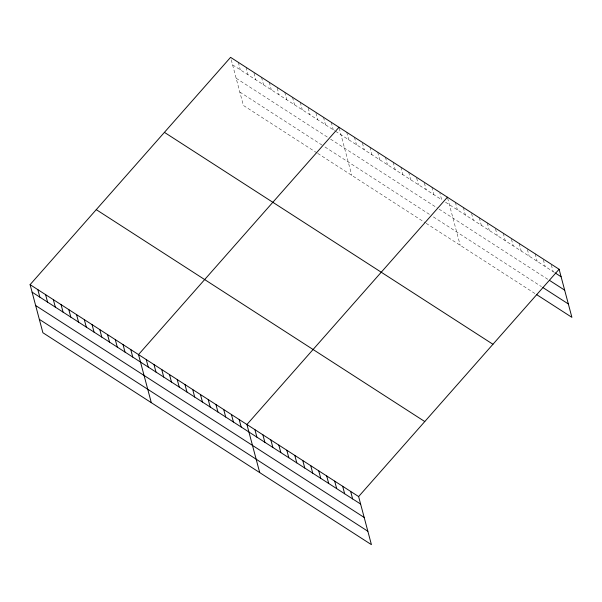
<?xml version="1.0" encoding="UTF-8"?>
<svg xmlns="http://www.w3.org/2000/svg" width="602" height="602" viewBox="0 0 602 602"><rect width="100%" height="100%" fill="white"/><g stroke="black" fill="none" stroke-linecap="round" stroke-linejoin="round"><path stroke-width="0.45" stroke-dasharray="3.01 2.26" d="M232.575 64.843L334.795 130.785M335.57 131.281L441.657 199.713L439.881 193.046M445.533 202.212L554.57 272.548M236.142 78.245L329.068 138.182M330.618 139.182L437.481 208.111M439.031 209.112L547.978 279.396M239.814 92.046L323.447 145.993M324.997 146.993L429.535 214.425M433.41 216.923L541.499 286.65M316.945 152.893L243.381 105.44L230.807 58.183M317.721 153.39L425.358 222.823M426.133 223.327L535.637 293.964M551.349 264.948L553.118 271.615M543.365 259.801L545.141 266.468M535.17 253.826L537.165 261.321M527.412 249.506L529.188 256.174M519.21 243.532L521.204 251.026M511.452 239.22L513.228 245.879M503.257 233.237L505.251 240.732M495.499 228.926L497.275 235.585M487.296 222.943L489.291 230.446M479.32 217.796L481.314 225.298M471.562 213.484L473.338 220.151M463.367 207.502L465.361 215.004M455.383 202.355L457.377 209.857M447.625 198.043L460.206 245.3M431.92 187.222L433.914 194.717M424.395 183.061L426.171 189.72M416.652 178.064L418.428 184.731M408.69 172.24L410.684 179.735M400.947 167.243L402.941 174.738M393.204 162.247L395.198 169.741M385.461 157.25L387.455 164.745M377.71 152.253L379.712 159.756M369.967 147.257L371.961 154.759M362.449 143.095L364.218 149.763M354.48 137.271L356.474 144.766M346.737 132.274L348.731 139.769M339.219 128.113L351.794 175.37M331.25 122.281L333.245 129.784M323.507 117.292L325.501 124.787M315.982 113.131L317.758 119.79M308.239 108.134L310.015 114.794M300.278 102.302L302.272 109.805M292.534 97.306L294.528 104.808M284.791 92.317L286.785 99.812M277.266 88.155L279.042 94.815M269.305 82.323L271.299 89.818M261.554 77.327L263.556 84.829M254.036 73.166L255.812 79.833M246.067 67.341L248.062 74.836M238.324 62.345L240.318 69.84"/><path stroke-width="0.9" d="M30.1 284.648L358.619 496.56L371.419 544.652L42.892 332.74L30.1 284.648L230.581 57.348L559.107 269.26L571.9 317.352L536.359 294.431M338.994 127.278L138.513 354.578L151.305 402.67M447.406 197.215L246.925 424.508L259.718 472.6M358.619 496.56L559.107 269.26M555.3 273.015L561.102 276.762M549.43 280.329L564.661 290.156M542.951 287.583L568.333 303.957M164.421 132.357L492.948 344.269M96.26 209.639L424.779 421.55M32.094 292.143L360.613 504.055M35.661 305.538L364.18 517.457M39.333 319.338L367.852 531.257M350.642 491.413L352.637 498.915M342.666 486.265L344.66 493.768M334.689 481.118L336.684 488.621M326.705 475.971L328.7 483.474M318.729 470.832L320.723 478.327M310.752 465.685L312.747 473.18M302.776 460.538L304.77 468.032M294.792 455.39L296.786 462.885M286.815 450.243L288.81 457.738M278.839 445.096L280.833 452.591M270.862 439.949L272.856 447.444M262.878 434.802L264.872 442.297M254.902 429.655L256.896 437.157M239.182 419.511L241.176 427.014M231.439 414.522L233.433 422.017M223.696 409.526L225.69 417.02M215.952 404.529L217.947 412.024M208.202 399.532L210.203 407.035M200.458 394.536L202.46 402.038M192.715 389.547L194.709 397.042M184.972 384.55L186.966 392.045M177.229 379.553L179.223 387.048M169.486 374.557L171.48 382.059M161.742 369.56L163.736 377.063M153.999 364.571L155.993 372.066M146.256 359.575L148.25 367.07M130.769 349.581L132.764 357.084M123.026 344.585L125.02 352.087M115.283 339.596L117.277 347.091M107.54 334.599L109.534 342.094M99.797 329.603L101.791 337.097M92.053 324.606L94.047 332.101M84.303 319.609L86.304 327.112M76.559 314.62L78.561 322.115M68.816 309.624L70.81 317.119M61.073 304.627L63.067 312.122M53.33 299.63L55.324 307.125M45.586 294.634L47.581 302.136M37.843 289.637L39.837 297.14"/></g></svg>
